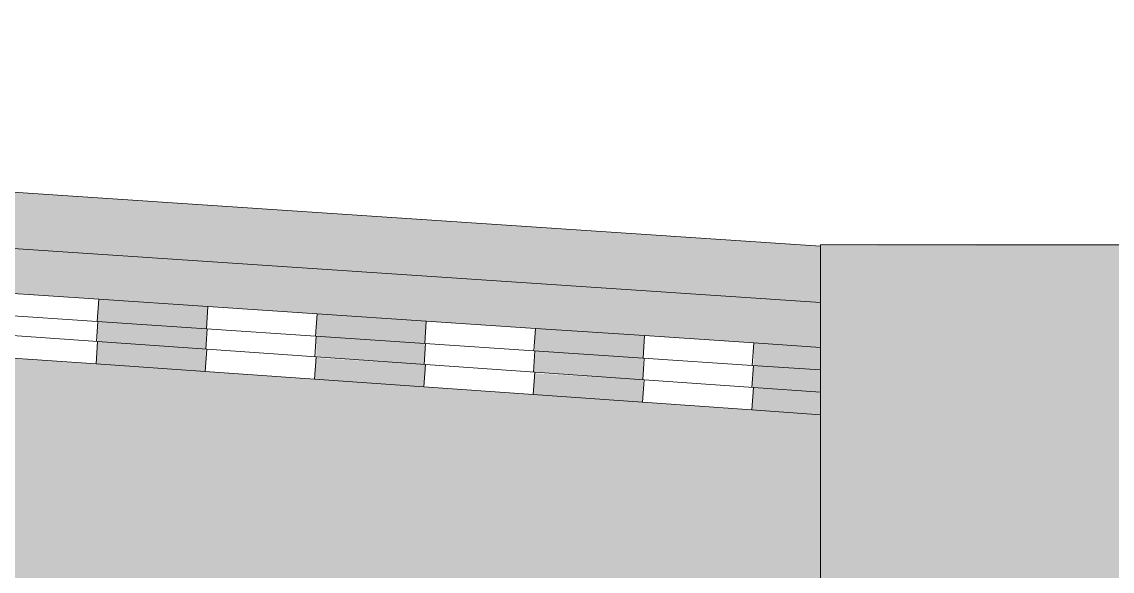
# Model space of a CAD drawing. Header units: millimetres. Extents: x -12447 to 83753, y -46415 to 46712.
# Drawn here: x 82977.2 to 83074.1, y 3534.3 to 3583.2 of the extents above; entities that cross this region are included whole.
import ezdxf

# ---------------------------------------------------------------- set-up
doc = ezdxf.new("R2010")
doc.units = ezdxf.units.MM
doc.layers.add('Линии', color=7, linetype='Continuous', lineweight=9, true_color=0x00a600)
doc.layers.add('Узлы', color=7, linetype='Continuous', lineweight=18)

# ---------------------------------------------------------------- blocks, each defined once
blk = doc.blocks.new('Гидроизоляция_черная - Гидроизоляция_черная 3-6506125-Сечение по поддону')
at = {"layer": 'Узлы', "lineweight": 20}
for points in [[(1915.972, 3554.034), (1916.032, 3555.833), (1906.378, 3556.478), (1906.364, 3554.708), (1915.958, 3554.035)], [(1935.395, 3552.672), (1935.438, 3554.536), (1925.806, 3555.18), (1925.796, 3553.345), (1935.386, 3552.672)], [(1954.819, 3551.309), (1954.845, 3553.239), (1945.233, 3553.881), (1945.142, 3551.988), (1954.814, 3551.31)], [(1970.618, 3550.201), (1970.618, 3552.184), (1964.661, 3552.583), (1964.548, 3550.627), (1964.661, 3550.619)]]:
    blk.add_hatch(color=256, dxfattribs=at).paths.add_polyline_path(points)
for p, q in [((1906.378, 3556.478), (1906.26, 3554.715)), ((1915.972, 3554.034), (1916.092, 3555.829)), ((1925.806, 3555.18), (1925.683, 3553.353)), ((1935.395, 3552.672), (1935.519, 3554.53)), ((1945.233, 3553.881), (1945.107, 3551.99)), ((1954.819, 3551.309), (1954.947, 3553.232)), ((1964.661, 3552.583), (1964.53, 3550.628))]:
    blk.add_line(p, q, dxfattribs=at)
blk = doc.blocks.new('Гидроизоляция_черная - Гидроизоляция_черная 3-6505977-Сечение по поддону')
at = {"layer": 'Узлы', "lineweight": 20}
for points in [[(1916.032, 3555.833), (1916.165, 3557.829), (1906.461, 3558.464), (1906.378, 3556.478), (1915.958, 3555.838)], [(1935.438, 3554.536), (1935.572, 3556.531), (1925.868, 3557.17), (1925.806, 3555.18), (1935.386, 3554.539)], [(1954.845, 3553.239), (1954.947, 3555.236), (1945.275, 3555.876), (1945.233, 3553.881), (1954.814, 3553.241)], [(1970.618, 3552.184), (1970.618, 3554.189), (1964.682, 3554.583), (1964.661, 3552.583), (1969.706, 3552.245)]]:
    blk.add_hatch(color=256, dxfattribs=at).paths.add_polyline_path(points)
for p, q in [((1906.462, 3558.477), (1896.758, 3559.126)), ((1906.462, 3558.477), (1906.328, 3556.482)), ((1916.165, 3557.829), (1906.462, 3558.477)), ((1896.625, 3557.13), (1906.328, 3556.482)), ((1916.032, 3555.833), (1916.165, 3557.829)), ((1925.868, 3557.18), (1916.165, 3557.829)), ((1925.868, 3557.18), (1925.735, 3555.184)), ((1935.572, 3556.531), (1925.868, 3557.18)), ((1906.328, 3556.482), (1916.032, 3555.833)), ((1935.438, 3554.536), (1935.572, 3556.531)), ((1945.275, 3555.883), (1935.572, 3556.531)), ((1916.032, 3555.833), (1925.735, 3555.184)), ((1925.735, 3555.184), (1935.438, 3554.536)), ((1945.275, 3555.883), (1945.142, 3553.887)), ((1954.978, 3555.234), (1945.275, 3555.883)), ((1954.845, 3553.239), (1954.978, 3555.234)), ((1964.682, 3554.586), (1954.978, 3555.234)), ((1935.438, 3554.536), (1945.142, 3553.887)), ((1964.682, 3554.586), (1964.548, 3552.59)), ((1970.618, 3554.189), (1964.682, 3554.586)), ((1945.142, 3553.887), (1954.845, 3553.239)), ((1954.845, 3553.239), (1964.548, 3552.59)), ((1964.548, 3552.59), (1970.618, 3552.184))]:
    blk.add_line(p, q, dxfattribs=at)
blk = doc.blocks.new('Гидроизоляция_черная - Гидроизоляция_черная 3-6506321-Сечение по поддону')
at = {"layer": 'Узлы', "lineweight": 20}
for points in [[(1915.94, 3552.031), (1915.972, 3554.034), (1906.364, 3554.708), (1906.224, 3552.713), (1906.364, 3552.703)], [(1935.372, 3550.668), (1935.512, 3552.663), (1925.789, 3553.249), (1925.672, 3551.349), (1925.806, 3551.339)], [(1954.804, 3549.305), (1954.845, 3551.307), (1945.22, 3551.878), (1945.088, 3549.987), (1945.233, 3549.977)], [(1970.618, 3548.196), (1970.618, 3550.201), (1964.657, 3550.578), (1964.527, 3548.623), (1964.661, 3548.614)]]:
    blk.add_hatch(color=256, dxfattribs=at).paths.add_polyline_path(points)
for p, q in [((1906.364, 3554.708), (1896.648, 3555.389)), ((1906.364, 3554.708), (1906.224, 3552.713)), ((1916.08, 3554.026), (1906.364, 3554.708)), ((1896.508, 3553.394), (1906.224, 3552.713)), ((1915.94, 3552.031), (1916.08, 3554.026)), ((1925.796, 3553.345), (1916.08, 3554.026)), ((1925.796, 3553.345), (1925.656, 3551.35)), ((1935.512, 3552.663), (1925.796, 3553.345)), ((1906.224, 3552.713), (1915.94, 3552.031)), ((1935.372, 3550.668), (1935.512, 3552.663)), ((1945.228, 3551.982), (1935.512, 3552.663)), ((1915.94, 3552.031), (1925.656, 3551.35)), ((1925.656, 3551.35), (1935.372, 3550.668)), ((1945.228, 3551.982), (1945.088, 3549.987)), ((1954.944, 3551.3), (1945.228, 3551.982)), ((1954.804, 3549.305), (1954.944, 3551.3)), ((1964.66, 3550.619), (1954.944, 3551.3)), ((1935.372, 3550.668), (1945.088, 3549.987)), ((1964.66, 3550.619), (1964.52, 3548.624)), ((1970.618, 3550.201), (1964.66, 3550.619)), ((1945.088, 3549.987), (1954.804, 3549.305)), ((1954.804, 3549.305), (1964.52, 3548.624)), ((1964.52, 3548.624), (1970.618, 3548.196))]:
    blk.add_line(p, q, dxfattribs=at)

msp = doc.modelspace()

# ---------------------------------------------------------------- hatches: boundary and pattern name
at = {"layer": 'Узлы', "lineweight": 20, "true_color": 0xffffff}
h = msp.add_hatch(color=7, dxfattribs=at)
h.paths.add_polyline_path([(83048.144, 3558.196), (83048.144, 3563.207), (82748.548, 3583.16), (82560.16, 3583.16), (82560.16, 3578.16), (82748.847, 3578.149), (83003.394, 3561.179)])
h.paths.add_polyline_path([(83077.171, 3558.255), (83376.694, 3578.16), (83561.339, 3578.16), (83561.339, 3583.16), (83375.584, 3583.16), (83077.171, 3563.266), (83077.171, 3562.269)])
h = msp.add_hatch(color=7, dxfattribs=at)
h.paths.add_polyline_path([(83048.144, 3554.189), (83048.144, 3558.196), (82748.548, 3578.16), (82560.16, 3578.16), (82560.16, 3574.305), (82750.938, 3574.271), (82751.679, 3574.005), (83042.208, 3554.586)])
h.paths.add_polyline_path([(83077.171, 3554.248), (83376.694, 3574.16), (83561.339, 3574.16), (83561.339, 3578.16), (83375.584, 3578.149), (83077.171, 3558.255), (83077.171, 3554.598)])
at = {"layer": 'Узлы', "lineweight": 9}
h = msp.add_hatch(dxfattribs=at)
h.set_pattern_fill('FP_206', color=256, style=0, pattern_type=2)
h.set_pattern_definition([(0, (81077.526, 0), (40.64, 10.16), [3.353, -27.127, 3.353, -27.127, -162.56]), (0, (81077.526, 0), (40.64, 10.16), [-60.96, 3.353, -57.607, 3.353, -27.127, -71.12]), (0, (81077.526, 0), (40.64, 10.16), [-152.4, 3.353, -16.967, 3.353, -47.447]), (120, (81092.766, 5.08), (-29.118818, 30.115272), [3.353, -27.127, 3.353, -27.127, -162.56]), (120, (81092.766, 5.08), (-29.118818, 30.115272), [-60.96, 3.353, -57.607, 3.353, -27.127, -71.12]), (120, (81092.766, 5.08), (-29.118818, 30.115272), [-152.4, 3.353, -16.967, 3.353, -47.447]), (240, (81097.846, 25.4), (-11.521182, -40.275272), [3.353, -27.127, 3.353, -27.127, -162.56]), (240, (81097.846, 25.4), (-11.521182, -40.275272), [-60.96, 3.353, -57.607, 3.353, -27.127, -71.12]), (240, (81097.846, 25.4), (-11.521182, -40.275272), [-152.4, 3.353, -16.967, 3.353, -47.447])])
h.paths.add_polyline_path([(83048.144, 3514.098), (83048.144, 3548.196), (82750.211, 3569.169), (82749.881, 3569.41), (82749.638, 3570.136), (82749.863, 3570.587), (82749.708, 3571.13), (82750.149, 3571.866), (82750.772, 3572.061), (82750.639, 3572.138), (82750.047, 3572.305), (82560.16, 3572.305), (82560.16, 3533.16), (82762.216, 3533.16), (82797.414, 3530.813)])
h.paths.add_polyline_path([(83077.171, 3514.157), (83362.216, 3533.16), (83561.339, 3533.16), (83561.339, 3572.045), (83378.751, 3572.045), (83379.06, 3571.42), (83379.043, 3571.159), (83378.619, 3570.522), (83377.739, 3570.329), (83377.249, 3570.219), (83377.841, 3570.019), (83378.18, 3569.333), (83378.129, 3569.021), (83377.739, 3568.436), (83377.116, 3568.26), (83077.171, 3548.211), (83077.171, 3515.123)])
at = {"layer": 'Узлы', "lineweight": 20, "true_color": 0xffffff}
msp.add_hatch(color=7, dxfattribs=at).paths.add_polyline_path([(83066.38, 3372.082), (83077.171, 3372.082), (83077.171, 3563.305), (83048.144, 3563.207), (83048.144, 3372.082), (83062.216, 3372.082)])

# ---------------------------------------------------------------- linework, layer by layer
at = {"layer": 'Линии', "color": 7}
for p, q in [((83048.144, 3563.207), (82748.847, 3583.16)), ((83048.144, 3558.196), (82748.681, 3578.16)), ((82748.681, 3578.16), (83048.144, 3558.196))]:
    msp.add_line(p, q, dxfattribs=at)
at = {"layer": 'Линии', "color": 7, "lineweight": 20}
for p, q in [((83077.171, 3563.305), (83048.144, 3563.305)), ((83048.144, 3563.305), (83048.144, 3372.082))]:
    msp.add_line(p, q, dxfattribs=at)

# ---------------------------------------------------------------- block references
at = {"layer": 'Узлы', "lineweight": 20}
for name in ['Гидроизоляция_черная - Гидроизоляция_черная 3-6505977-Сечение по поддону', 'Гидроизоляция_черная - Гидроизоляция_черная 3-6506125-Сечение по поддону', 'Гидроизоляция_черная - Гидроизоляция_черная 3-6506321-Сечение по поддону']:
    msp.add_blockref(name, (81077.526, 0), dxfattribs=at)

doc.saveas('drawing.dxf')
